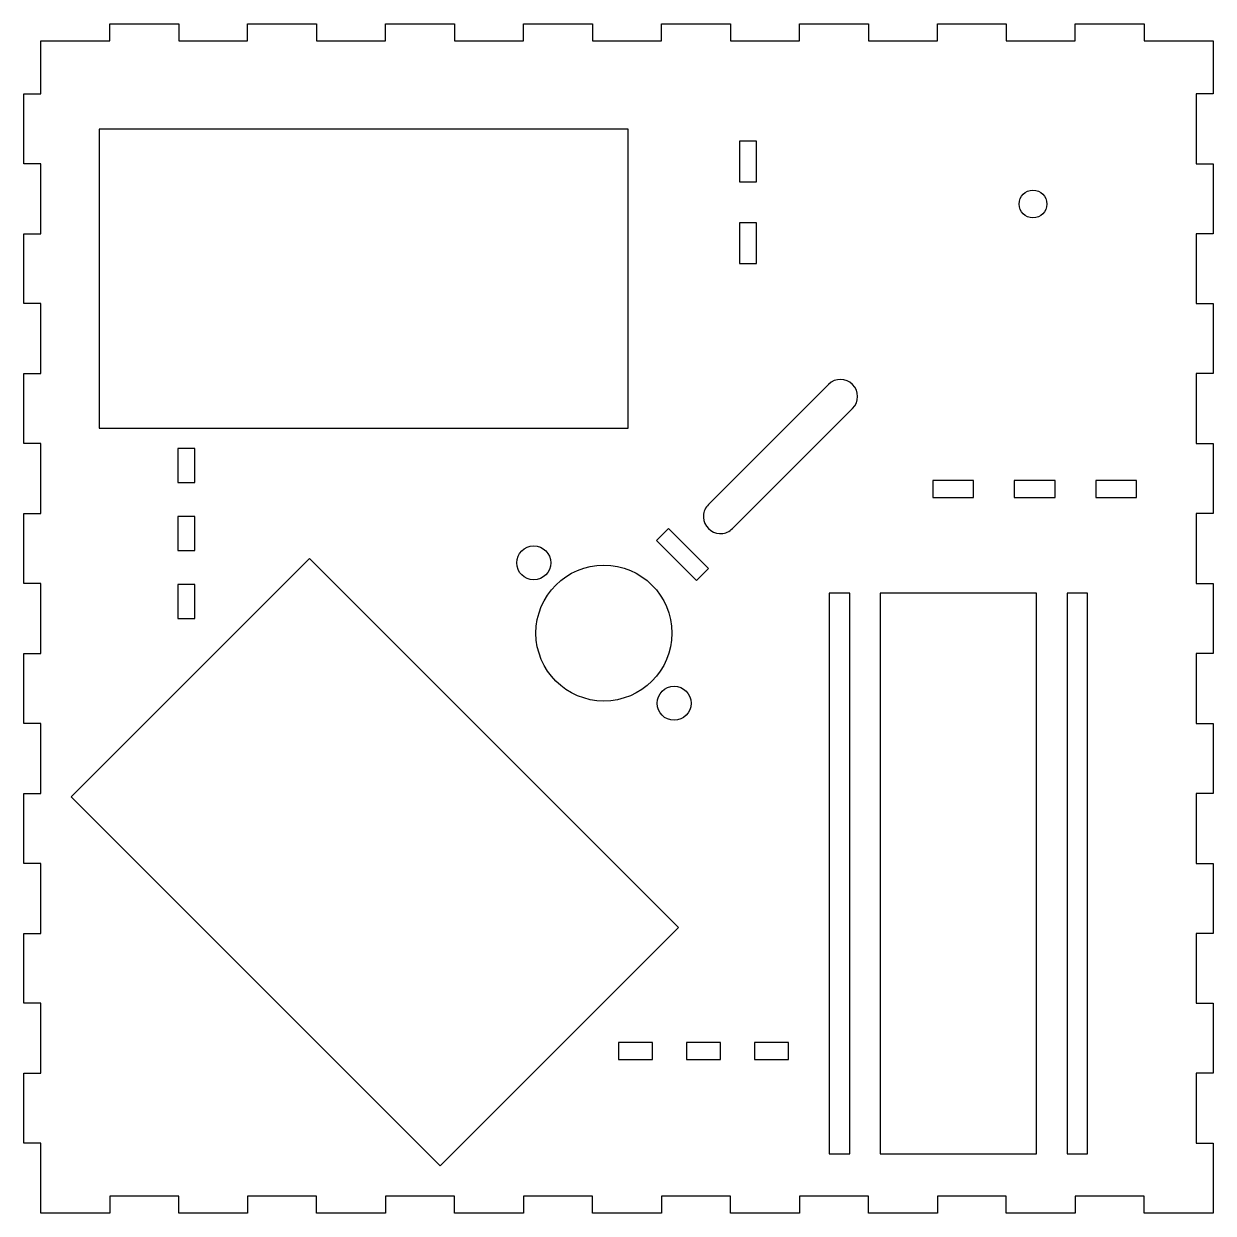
# Model space of a CAD drawing. Header units: millimetres. Extents: x -22 to 328, y 27 to 377.
import ezdxf

# ---------------------------------------------------------------- set-up
doc = ezdxf.new("R2010")
doc.units = ezdxf.units.MM
doc.layers.get('0').update_dxf_attribs({"linetype": 'CONTINUOUS'})

msp = doc.modelspace()

# ---------------------------------------------------------------- linework, layer by layer
for points in [[(308.01, 371.91), (328.3, 371.91), (328.3, 356.32), (323.3, 356.32), (323.3, 335.73), (328.3, 335.73), (328.3, 315.15), (323.3, 315.15), (323.3, 294.56), (328.3, 294.56), (328.3, 273.97), (323.3, 273.97), (323.3, 253.38), (328.3, 253.38), (328.3, 232.79), (323.3, 232.79), (323.3, 212.21), (328.3, 212.21), (328.3, 191.62), (323.3, 191.62), (323.3, 171.03), (328.3, 171.03), (328.3, 150.44), (323.3, 150.44), (323.3, 129.85), (328.3, 129.85), (328.3, 109.26), (323.3, 109.26), (323.3, 88.68), (328.3, 88.68), (328.3, 68.09), (323.3, 68.09), (323.3, 47.5), (328.3, 47.5), (328.3, 26.91), (308.01, 26.91), (308.01, 31.91), (287.71, 31.91), (287.71, 26.91), (267.42, 26.91), (267.42, 31.91), (247.13, 31.91), (247.13, 26.91), (226.83, 26.91), (226.83, 31.91), (206.54, 31.91), (206.54, 26.91), (186.24, 26.91), (186.24, 31.91), (165.95, 31.91), (165.95, 26.91), (145.66, 26.91), (145.66, 31.91), (125.36, 31.91), (125.36, 26.91), (105.07, 26.91), (105.07, 31.91), (84.77, 31.91), (84.77, 26.91), (64.48, 26.91), (64.48, 31.91), (44.18, 31.91), (44.18, 26.91), (23.89, 26.91), (23.89, 31.91), (3.6, 31.91), (3.6, 26.91), (-16.7, 26.91), (-16.7, 47.5), (-21.7, 47.5), (-21.7, 68.09), (-16.7, 68.09), (-16.7, 88.68), (-21.7, 88.68), (-21.7, 109.26), (-16.7, 109.26), (-16.7, 129.85), (-21.7, 129.85), (-21.7, 150.44), (-16.7, 150.44), (-16.7, 171.03), (-21.7, 171.03), (-21.7, 191.62), (-16.7, 191.62), (-16.7, 212.21), (-21.7, 212.21), (-21.7, 232.79), (-16.7, 232.79), (-16.7, 253.38), (-21.7, 253.38), (-21.7, 273.97), (-16.7, 273.97), (-16.7, 294.56), (-21.7, 294.56), (-21.7, 315.15), (-16.7, 315.15), (-16.7, 335.73), (-21.7, 335.73), (-21.7, 356.32), (-16.7, 356.32), (-16.7, 371.91), (3.6, 371.91), (3.6, 376.91), (23.89, 376.91), (23.89, 371.91), (44.18, 371.91), (44.18, 376.91), (64.48, 376.91), (64.48, 371.91), (84.77, 371.91), (84.77, 376.91), (105.07, 376.91), (105.07, 371.91), (125.36, 371.91), (125.36, 376.91), (145.66, 376.91), (145.66, 371.91), (165.95, 371.91), (165.95, 376.91), (186.24, 376.91), (186.24, 371.91), (206.54, 371.91), (206.54, 376.91), (226.83, 376.91), (226.83, 371.91), (247.13, 371.91), (247.13, 376.91), (267.42, 376.91), (267.42, 371.91), (287.71, 371.91), (287.71, 376.91), (308.01, 376.91)], [(0.45, 345.89), (0.45, 257.93), (156.15, 257.93), (156.15, 345.89)], [(193.91, 342.36), (188.91, 342.36), (188.91, 330.36), (193.91, 330.36)], [(193.91, 306.36), (193.91, 318.36), (188.91, 318.36), (188.91, 306.36)], [(28.59, 241.91), (28.59, 251.91), (23.59, 251.91), (23.59, 241.91)], [(245.76, 237.52), (257.76, 237.52), (257.76, 242.52), (245.76, 242.52)], [(281.76, 237.52), (281.76, 242.52), (269.76, 242.52), (269.76, 237.52)], [(293.76, 237.52), (305.76, 237.52), (305.76, 242.52), (293.76, 242.52)], [(28.59, 231.91), (23.59, 231.91), (23.59, 221.91), (28.59, 221.91)], [(164.51, 224.9), (176.29, 213.12), (179.83, 216.65), (168.04, 228.44)], [(100.8, 40.85), (170.96, 111.01), (62.4, 219.57), (-7.76, 149.41)], [(28.59, 201.91), (28.59, 211.91), (23.59, 211.91), (23.59, 201.91)], [(221.33, 209.41), (215.28, 209.41), (215.28, 44.41), (221.33, 44.41)], [(230.3, 209.41), (230.3, 44.41), (276.3, 44.41), (276.3, 209.41)], [(291.33, 44.41), (291.33, 209.41), (285.28, 209.41), (285.28, 44.41)], [(153.3, 72.19), (163.3, 72.19), (163.3, 77.19), (153.3, 77.19)], [(183.3, 72.19), (183.3, 77.19), (173.3, 77.19), (173.3, 72.19)], [(193.3, 72.19), (203.3, 72.19), (203.3, 77.19), (193.3, 77.19)]]:
    msp.add_lwpolyline(points, close=True)
msp.add_lwpolyline([(179.76, 235.44, 0.186072), (178.3, 232.15), (178.3, 231.66, 0.385491), (183.05, 226.91), (183.54, 226.91, 0.186072), (186.83, 228.37), (222.19, 263.72, 1), (215.12, 270.8)], format="xyb", close=True)
for centre, radius in [((275.27, 323.88), 4.05), ((128.36, 218.28), 5), ((149.01, 197.62), 20), ((169.67, 176.96), 5)]:
    msp.add_circle(centre, radius)

doc.saveas('drawing.dxf')
